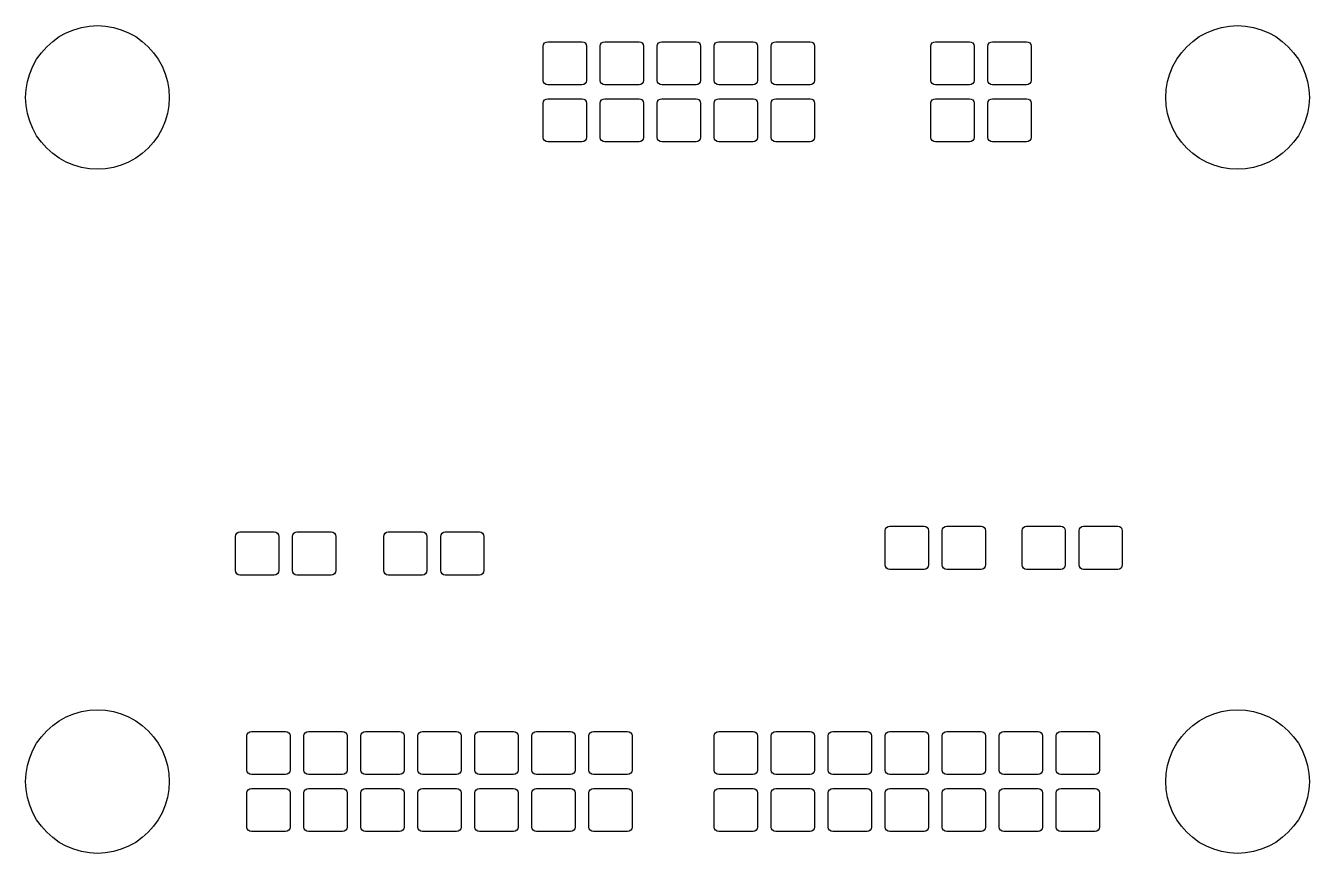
# Model space of a CAD drawing. Extents: x -0.13 to 2.13, y -0.13 to 1.33.
import ezdxf

# ---------------------------------------------------------------- set-up
doc = ezdxf.new("R2010")
doc.units = 0
doc.header["$MEASUREMENT"] = 0
doc.layers.add('BLACK', color=7, linetype='CONTINUOUS')

msp = doc.modelspace()

# ---------------------------------------------------------------- linework, layer by layer
at = {"layer": 'BLACK', "linetype": 'CONTINUOUS'}
for p, q in [((-0.0785, 1.2985), (-0.067, 1.3067)), ((-0.067, 1.3067), (-0.0547, 1.3135)), ((-0.0547, 1.3135), (-0.0416, 1.3189)), ((-0.0416, 1.3189), (-0.028, 1.3228)), ((-0.028, 1.3228), (-0.0141, 1.3252)), ((-0.0141, 1.3252), (0, 1.326)), ((0, 1.326), (0.0141, 1.3252)), ((0.0141, 1.3252), (0.028, 1.3228)), ((0.028, 1.3228), (0.0416, 1.3189)), ((0.0416, 1.3189), (0.0547, 1.3135)), ((0.0547, 1.3135), (0.067, 1.3067)), ((0.067, 1.3067), (0.0785, 1.2985)), ((1.9215, 1.2985), (1.933, 1.3067)), ((1.933, 1.3067), (1.9453, 1.3135)), ((1.9453, 1.3135), (1.9584, 1.3189)), ((1.9584, 1.3189), (1.972, 1.3228)), ((1.972, 1.3228), (1.9859, 1.3252)), ((1.9859, 1.3252), (2, 1.326)), ((2, 1.326), (2.0141, 1.3252)), ((2.0141, 1.3252), (2.028, 1.3228)), ((2.028, 1.3228), (2.0416, 1.3189)), ((2.0416, 1.3189), (2.0547, 1.3135)), ((2.0547, 1.3135), (2.067, 1.3067)), ((2.067, 1.3067), (2.0785, 1.2985)), ((-0.0985, 1.2786), (-0.0891, 1.2891)), ((-0.0891, 1.2891), (-0.0785, 1.2985)), ((0.0785, 1.2985), (0.0891, 1.2891)), ((0.0891, 1.2891), (0.0985, 1.2786)), ((0.7821, 1.29), (0.7827, 1.293)), ((0.7821, 1.23), (0.7821, 1.29)), ((0.7827, 1.293), (0.7844, 1.2956)), ((0.7844, 1.2956), (0.787, 1.2973)), ((0.787, 1.2973), (0.79, 1.2979)), ((0.79, 1.2979), (0.85, 1.2979)), ((0.85, 1.2979), (0.853, 1.2973)), ((0.853, 1.2973), (0.8556, 1.2956)), ((0.8556, 1.2956), (0.8573, 1.293)), ((0.8573, 1.293), (0.8579, 1.29)), ((0.8579, 1.29), (0.8579, 1.23)), ((0.8821, 1.29), (0.8827, 1.293)), ((0.8821, 1.23), (0.8821, 1.29)), ((0.8827, 1.293), (0.8844, 1.2956)), ((0.8844, 1.2956), (0.887, 1.2973)), ((0.887, 1.2973), (0.89, 1.2979)), ((0.89, 1.2979), (0.95, 1.2979)), ((0.95, 1.2979), (0.953, 1.2973)), ((0.953, 1.2973), (0.9556, 1.2956)), ((0.9556, 1.2956), (0.9573, 1.293)), ((0.9573, 1.293), (0.9579, 1.29)), ((0.9579, 1.29), (0.9579, 1.23)), ((0.9821, 1.29), (0.9827, 1.293)), ((0.9821, 1.23), (0.9821, 1.29)), ((0.9827, 1.293), (0.9844, 1.2956)), ((0.9844, 1.2956), (0.987, 1.2973)), ((0.987, 1.2973), (0.99, 1.2979)), ((0.99, 1.2979), (1.05, 1.2979)), ((1.05, 1.2979), (1.053, 1.2973)), ((1.053, 1.2973), (1.0556, 1.2956)), ((1.0556, 1.2956), (1.0573, 1.293)), ((1.0573, 1.293), (1.0579, 1.29)), ((1.0579, 1.29), (1.0579, 1.23)), ((1.0821, 1.29), (1.0827, 1.293)), ((1.0821, 1.23), (1.0821, 1.29)), ((1.0827, 1.293), (1.0844, 1.2956)), ((1.0844, 1.2956), (1.087, 1.2973)), ((1.087, 1.2973), (1.09, 1.2979)), ((1.09, 1.2979), (1.15, 1.2979)), ((1.15, 1.2979), (1.153, 1.2973)), ((1.153, 1.2973), (1.1556, 1.2956)), ((1.1556, 1.2956), (1.1573, 1.293)), ((1.1573, 1.293), (1.1579, 1.29)), ((1.1579, 1.29), (1.1579, 1.23)), ((1.1821, 1.29), (1.1827, 1.293)), ((1.1821, 1.23), (1.1821, 1.29)), ((1.1827, 1.293), (1.1844, 1.2956)), ((1.1844, 1.2956), (1.187, 1.2973)), ((1.187, 1.2973), (1.19, 1.2979)), ((1.19, 1.2979), (1.25, 1.2979)), ((1.25, 1.2979), (1.253, 1.2973)), ((1.253, 1.2973), (1.2556, 1.2956)), ((1.2556, 1.2956), (1.2573, 1.293)), ((1.2573, 1.293), (1.2579, 1.29)), ((1.2579, 1.29), (1.2579, 1.23)), ((1.4621, 1.29), (1.4627, 1.293)), ((1.4621, 1.23), (1.4621, 1.29)), ((1.4627, 1.293), (1.4644, 1.2956)), ((1.4644, 1.2956), (1.467, 1.2973)), ((1.467, 1.2973), (1.47, 1.2979)), ((1.47, 1.2979), (1.53, 1.2979)), ((1.53, 1.2979), (1.533, 1.2973)), ((1.533, 1.2973), (1.5356, 1.2956)), ((1.5356, 1.2956), (1.5373, 1.293)), ((1.5373, 1.293), (1.5379, 1.29)), ((1.5379, 1.29), (1.5379, 1.23)), ((1.5621, 1.29), (1.5627, 1.293)), ((1.5621, 1.23), (1.5621, 1.29)), ((1.5627, 1.293), (1.5644, 1.2956)), ((1.5644, 1.2956), (1.567, 1.2973)), ((1.567, 1.2973), (1.57, 1.2979)), ((1.57, 1.2979), (1.63, 1.2979)), ((1.63, 1.2979), (1.633, 1.2973)), ((1.633, 1.2973), (1.6356, 1.2956)), ((1.6356, 1.2956), (1.6373, 1.293)), ((1.6373, 1.293), (1.6379, 1.29)), ((1.6379, 1.29), (1.6379, 1.23)), ((1.9015, 1.2786), (1.9109, 1.2891)), ((1.9109, 1.2891), (1.9215, 1.2985)), ((2.0785, 1.2985), (2.0891, 1.2891)), ((2.0891, 1.2891), (2.0985, 1.2786)), ((-0.1135, 1.2547), (-0.1067, 1.267)), ((-0.1067, 1.267), (-0.0985, 1.2786)), ((0.0985, 1.2786), (0.1067, 1.267)), ((0.1067, 1.267), (0.1135, 1.2547)), ((1.8865, 1.2547), (1.8933, 1.267)), ((1.8933, 1.267), (1.9015, 1.2786)), ((2.0985, 1.2786), (2.1067, 1.267)), ((2.1067, 1.267), (2.1135, 1.2547)), ((-0.1228, 1.228), (-0.1189, 1.2416)), ((-0.1189, 1.2416), (-0.1135, 1.2547)), ((0.1135, 1.2547), (0.1189, 1.2416)), ((0.1189, 1.2416), (0.1228, 1.228)), ((1.8772, 1.228), (1.8811, 1.2416)), ((1.8811, 1.2416), (1.8865, 1.2547)), ((2.1135, 1.2547), (2.1189, 1.2416)), ((2.1189, 1.2416), (2.1228, 1.228)), ((-0.1252, 1.2141), (-0.1228, 1.228)), ((0.1228, 1.228), (0.1252, 1.2141)), ((0.7827, 1.227), (0.7821, 1.23)), ((0.7844, 1.2244), (0.7827, 1.227)), ((0.787, 1.2227), (0.7844, 1.2244)), ((0.79, 1.2221), (0.787, 1.2227)), ((0.85, 1.2221), (0.79, 1.2221)), ((0.853, 1.2227), (0.85, 1.2221)), ((0.8556, 1.2244), (0.853, 1.2227)), ((0.8573, 1.227), (0.8556, 1.2244)), ((0.8579, 1.23), (0.8573, 1.227)), ((0.8827, 1.227), (0.8821, 1.23)), ((0.8844, 1.2244), (0.8827, 1.227)), ((0.887, 1.2227), (0.8844, 1.2244)), ((0.89, 1.2221), (0.887, 1.2227)), ((0.95, 1.2221), (0.89, 1.2221)), ((0.953, 1.2227), (0.95, 1.2221)), ((0.9556, 1.2244), (0.953, 1.2227)), ((0.9573, 1.227), (0.9556, 1.2244)), ((0.9579, 1.23), (0.9573, 1.227)), ((0.9827, 1.227), (0.9821, 1.23)), ((0.9844, 1.2244), (0.9827, 1.227)), ((0.987, 1.2227), (0.9844, 1.2244)), ((0.99, 1.2221), (0.987, 1.2227)), ((1.05, 1.2221), (0.99, 1.2221)), ((1.053, 1.2227), (1.05, 1.2221)), ((1.0556, 1.2244), (1.053, 1.2227)), ((1.0573, 1.227), (1.0556, 1.2244)), ((1.0579, 1.23), (1.0573, 1.227)), ((1.0827, 1.227), (1.0821, 1.23)), ((1.0844, 1.2244), (1.0827, 1.227)), ((1.087, 1.2227), (1.0844, 1.2244)), ((1.09, 1.2221), (1.087, 1.2227)), ((1.15, 1.2221), (1.09, 1.2221)), ((1.153, 1.2227), (1.15, 1.2221)), ((1.1556, 1.2244), (1.153, 1.2227)), ((1.1573, 1.227), (1.1556, 1.2244)), ((1.1579, 1.23), (1.1573, 1.227)), ((1.1827, 1.227), (1.1821, 1.23)), ((1.1844, 1.2244), (1.1827, 1.227)), ((1.187, 1.2227), (1.1844, 1.2244)), ((1.19, 1.2221), (1.187, 1.2227)), ((1.25, 1.2221), (1.19, 1.2221)), ((1.253, 1.2227), (1.25, 1.2221)), ((1.2556, 1.2244), (1.253, 1.2227)), ((1.2573, 1.227), (1.2556, 1.2244)), ((1.2579, 1.23), (1.2573, 1.227)), ((1.4627, 1.227), (1.4621, 1.23)), ((1.4644, 1.2244), (1.4627, 1.227)), ((1.467, 1.2227), (1.4644, 1.2244)), ((1.47, 1.2221), (1.467, 1.2227)), ((1.53, 1.2221), (1.47, 1.2221)), ((1.533, 1.2227), (1.53, 1.2221)), ((1.5356, 1.2244), (1.533, 1.2227)), ((1.5373, 1.227), (1.5356, 1.2244)), ((1.5379, 1.23), (1.5373, 1.227)), ((1.5627, 1.227), (1.5621, 1.23)), ((1.5644, 1.2244), (1.5627, 1.227)), ((1.567, 1.2227), (1.5644, 1.2244)), ((1.57, 1.2221), (1.567, 1.2227)), ((1.63, 1.2221), (1.57, 1.2221)), ((1.633, 1.2227), (1.63, 1.2221)), ((1.6356, 1.2244), (1.633, 1.2227)), ((1.6373, 1.227), (1.6356, 1.2244)), ((1.6379, 1.23), (1.6373, 1.227)), ((1.8748, 1.2141), (1.8772, 1.228)), ((2.1228, 1.228), (2.1252, 1.2141)), ((-0.126, 1.2), (-0.1252, 1.2141)), ((-0.1252, 1.1859), (-0.126, 1.2)), ((0.1252, 1.2141), (0.126, 1.2)), ((0.126, 1.2), (0.1252, 1.1859)), ((0.7827, 1.193), (0.7844, 1.1956)), ((0.7844, 1.1956), (0.787, 1.1973)), ((0.787, 1.1973), (0.79, 1.1979)), ((0.79, 1.1979), (0.85, 1.1979)), ((0.85, 1.1979), (0.853, 1.1973)), ((0.853, 1.1973), (0.8556, 1.1956)), ((0.8556, 1.1956), (0.8573, 1.193)), ((0.8827, 1.193), (0.8844, 1.1956)), ((0.8844, 1.1956), (0.887, 1.1973)), ((0.887, 1.1973), (0.89, 1.1979)), ((0.89, 1.1979), (0.95, 1.1979)), ((0.95, 1.1979), (0.953, 1.1973)), ((0.953, 1.1973), (0.9556, 1.1956)), ((0.9556, 1.1956), (0.9573, 1.193)), ((0.9827, 1.193), (0.9844, 1.1956)), ((0.9844, 1.1956), (0.987, 1.1973)), ((0.987, 1.1973), (0.99, 1.1979)), ((0.99, 1.1979), (1.05, 1.1979)), ((1.05, 1.1979), (1.053, 1.1973)), ((1.053, 1.1973), (1.0556, 1.1956)), ((1.0556, 1.1956), (1.0573, 1.193)), ((1.0827, 1.193), (1.0844, 1.1956)), ((1.0844, 1.1956), (1.087, 1.1973)), ((1.087, 1.1973), (1.09, 1.1979)), ((1.09, 1.1979), (1.15, 1.1979)), ((1.15, 1.1979), (1.153, 1.1973)), ((1.153, 1.1973), (1.1556, 1.1956)), ((1.1556, 1.1956), (1.1573, 1.193)), ((1.1827, 1.193), (1.1844, 1.1956)), ((1.1844, 1.1956), (1.187, 1.1973)), ((1.187, 1.1973), (1.19, 1.1979)), ((1.19, 1.1979), (1.25, 1.1979)), ((1.25, 1.1979), (1.253, 1.1973)), ((1.253, 1.1973), (1.2556, 1.1956)), ((1.2556, 1.1956), (1.2573, 1.193)), ((1.4627, 1.193), (1.4644, 1.1956)), ((1.4644, 1.1956), (1.467, 1.1973)), ((1.467, 1.1973), (1.47, 1.1979)), ((1.47, 1.1979), (1.53, 1.1979)), ((1.53, 1.1979), (1.533, 1.1973)), ((1.533, 1.1973), (1.5356, 1.1956)), ((1.5356, 1.1956), (1.5373, 1.193)), ((1.5627, 1.193), (1.5644, 1.1956)), ((1.5644, 1.1956), (1.567, 1.1973)), ((1.567, 1.1973), (1.57, 1.1979)), ((1.57, 1.1979), (1.63, 1.1979)), ((1.63, 1.1979), (1.633, 1.1973)), ((1.633, 1.1973), (1.6356, 1.1956)), ((1.6356, 1.1956), (1.6373, 1.193)), ((1.874, 1.2), (1.8748, 1.2141)), ((1.8748, 1.1859), (1.874, 1.2)), ((2.1252, 1.2141), (2.126, 1.2)), ((2.126, 1.2), (2.1252, 1.1859)), ((-0.1228, 1.172), (-0.1252, 1.1859)), ((-0.1189, 1.1584), (-0.1228, 1.172)), ((0.1228, 1.172), (0.1189, 1.1584)), ((0.1252, 1.1859), (0.1228, 1.172)), ((0.7821, 1.19), (0.7827, 1.193)), ((0.7821, 1.13), (0.7821, 1.19)), ((0.8573, 1.193), (0.8579, 1.19)), ((0.8579, 1.19), (0.8579, 1.13)), ((0.8821, 1.19), (0.8827, 1.193)), ((0.8821, 1.13), (0.8821, 1.19)), ((0.9573, 1.193), (0.9579, 1.19)), ((0.9579, 1.19), (0.9579, 1.13)), ((0.9821, 1.19), (0.9827, 1.193)), ((0.9821, 1.13), (0.9821, 1.19)), ((1.0573, 1.193), (1.0579, 1.19)), ((1.0579, 1.19), (1.0579, 1.13)), ((1.0821, 1.19), (1.0827, 1.193)), ((1.0821, 1.13), (1.0821, 1.19)), ((1.1573, 1.193), (1.1579, 1.19)), ((1.1579, 1.19), (1.1579, 1.13)), ((1.1821, 1.19), (1.1827, 1.193)), ((1.1821, 1.13), (1.1821, 1.19)), ((1.2573, 1.193), (1.2579, 1.19)), ((1.2579, 1.19), (1.2579, 1.13)), ((1.4621, 1.19), (1.4627, 1.193)), ((1.4621, 1.13), (1.4621, 1.19)), ((1.5373, 1.193), (1.5379, 1.19)), ((1.5379, 1.19), (1.5379, 1.13)), ((1.5621, 1.19), (1.5627, 1.193)), ((1.5621, 1.13), (1.5621, 1.19)), ((1.6373, 1.193), (1.6379, 1.19)), ((1.6379, 1.19), (1.6379, 1.13)), ((1.8772, 1.172), (1.8748, 1.1859)), ((1.8811, 1.1584), (1.8772, 1.172)), ((2.1228, 1.172), (2.1189, 1.1584)), ((2.1252, 1.1859), (2.1228, 1.172)), ((-0.1135, 1.1453), (-0.1189, 1.1584)), ((0.1189, 1.1584), (0.1135, 1.1453)), ((1.8865, 1.1453), (1.8811, 1.1584)), ((2.1189, 1.1584), (2.1135, 1.1453)), ((-0.1067, 1.133), (-0.1135, 1.1453)), ((-0.0985, 1.1215), (-0.1067, 1.133)), ((0.1067, 1.133), (0.0985, 1.1215)), ((0.1135, 1.1453), (0.1067, 1.133)), ((0.7827, 1.127), (0.7821, 1.13)), ((0.7844, 1.1244), (0.7827, 1.127)), ((0.8573, 1.127), (0.8556, 1.1244)), ((0.8579, 1.13), (0.8573, 1.127)), ((0.8827, 1.127), (0.8821, 1.13)), ((0.8844, 1.1244), (0.8827, 1.127)), ((0.9573, 1.127), (0.9556, 1.1244)), ((0.9579, 1.13), (0.9573, 1.127)), ((0.9827, 1.127), (0.9821, 1.13)), ((0.9844, 1.1244), (0.9827, 1.127)), ((1.0573, 1.127), (1.0556, 1.1244)), ((1.0579, 1.13), (1.0573, 1.127)), ((1.0827, 1.127), (1.0821, 1.13)), ((1.0844, 1.1244), (1.0827, 1.127)), ((1.1573, 1.127), (1.1556, 1.1244)), ((1.1579, 1.13), (1.1573, 1.127)), ((1.1827, 1.127), (1.1821, 1.13)), ((1.1844, 1.1244), (1.1827, 1.127)), ((1.2573, 1.127), (1.2556, 1.1244)), ((1.2579, 1.13), (1.2573, 1.127)), ((1.4627, 1.127), (1.4621, 1.13)), ((1.4644, 1.1244), (1.4627, 1.127)), ((1.5373, 1.127), (1.5356, 1.1244)), ((1.5379, 1.13), (1.5373, 1.127)), ((1.5627, 1.127), (1.5621, 1.13)), ((1.5644, 1.1244), (1.5627, 1.127)), ((1.6373, 1.127), (1.6356, 1.1244)), ((1.6379, 1.13), (1.6373, 1.127)), ((1.8933, 1.133), (1.8865, 1.1453)), ((1.9015, 1.1215), (1.8933, 1.133)), ((2.1067, 1.133), (2.0985, 1.1215)), ((2.1135, 1.1453), (2.1067, 1.133)), ((-0.0891, 1.1109), (-0.0985, 1.1215)), ((-0.0785, 1.1015), (-0.0891, 1.1109)), ((0.0891, 1.1109), (0.0785, 1.1015)), ((0.0985, 1.1215), (0.0891, 1.1109)), ((0.787, 1.1227), (0.7844, 1.1244)), ((0.79, 1.1221), (0.787, 1.1227)), ((0.85, 1.1221), (0.79, 1.1221)), ((0.853, 1.1227), (0.85, 1.1221)), ((0.8556, 1.1244), (0.853, 1.1227)), ((0.887, 1.1227), (0.8844, 1.1244)), ((0.89, 1.1221), (0.887, 1.1227)), ((0.95, 1.1221), (0.89, 1.1221)), ((0.953, 1.1227), (0.95, 1.1221)), ((0.9556, 1.1244), (0.953, 1.1227)), ((0.987, 1.1227), (0.9844, 1.1244)), ((0.99, 1.1221), (0.987, 1.1227)), ((1.05, 1.1221), (0.99, 1.1221)), ((1.053, 1.1227), (1.05, 1.1221)), ((1.0556, 1.1244), (1.053, 1.1227)), ((1.087, 1.1227), (1.0844, 1.1244)), ((1.09, 1.1221), (1.087, 1.1227)), ((1.15, 1.1221), (1.09, 1.1221)), ((1.153, 1.1227), (1.15, 1.1221)), ((1.1556, 1.1244), (1.153, 1.1227)), ((1.187, 1.1227), (1.1844, 1.1244)), ((1.19, 1.1221), (1.187, 1.1227)), ((1.25, 1.1221), (1.19, 1.1221)), ((1.253, 1.1227), (1.25, 1.1221)), ((1.2556, 1.1244), (1.253, 1.1227)), ((1.467, 1.1227), (1.4644, 1.1244)), ((1.47, 1.1221), (1.467, 1.1227)), ((1.53, 1.1221), (1.47, 1.1221)), ((1.533, 1.1227), (1.53, 1.1221)), ((1.5356, 1.1244), (1.533, 1.1227)), ((1.567, 1.1227), (1.5644, 1.1244)), ((1.57, 1.1221), (1.567, 1.1227)), ((1.63, 1.1221), (1.57, 1.1221)), ((1.633, 1.1227), (1.63, 1.1221)), ((1.6356, 1.1244), (1.633, 1.1227)), ((1.9109, 1.1109), (1.9015, 1.1215)), ((1.9215, 1.1015), (1.9109, 1.1109)), ((2.0891, 1.1109), (2.0785, 1.1015)), ((2.0985, 1.1215), (2.0891, 1.1109)), ((-0.067, 1.0933), (-0.0785, 1.1015)), ((-0.0547, 1.0865), (-0.067, 1.0933)), ((-0.0416, 1.0811), (-0.0547, 1.0865)), ((-0.028, 1.0772), (-0.0416, 1.0811)), ((0.0416, 1.0811), (0.028, 1.0772)), ((0.0547, 1.0865), (0.0416, 1.0811)), ((0.067, 1.0933), (0.0547, 1.0865)), ((0.0785, 1.1015), (0.067, 1.0933)), ((1.933, 1.0933), (1.9215, 1.1015)), ((1.9453, 1.0865), (1.933, 1.0933)), ((1.9584, 1.0811), (1.9453, 1.0865)), ((1.972, 1.0772), (1.9584, 1.0811)), ((2.0416, 1.0811), (2.028, 1.0772)), ((2.0547, 1.0865), (2.0416, 1.0811)), ((2.067, 1.0933), (2.0547, 1.0865)), ((2.0785, 1.1015), (2.067, 1.0933)), ((-0.0141, 1.0748), (-0.028, 1.0772)), ((0, 1.074), (-0.0141, 1.0748)), ((0.0141, 1.0748), (0, 1.074)), ((0.028, 1.0772), (0.0141, 1.0748)), ((1.9859, 1.0748), (1.972, 1.0772)), ((2, 1.074), (1.9859, 1.0748)), ((2.0141, 1.0748), (2, 1.074)), ((2.028, 1.0772), (2.0141, 1.0748)), ((0.2421, 0.43), (0.2427, 0.433)), ((0.2421, 0.37), (0.2421, 0.43)), ((0.2427, 0.433), (0.2444, 0.4356)), ((0.2444, 0.4356), (0.247, 0.4373)), ((0.247, 0.4373), (0.25, 0.4379)), ((0.25, 0.4379), (0.31, 0.4379)), ((0.31, 0.4379), (0.313, 0.4373)), ((0.313, 0.4373), (0.3156, 0.4356)), ((0.3156, 0.4356), (0.3173, 0.433)), ((0.3173, 0.433), (0.3179, 0.43)), ((0.3179, 0.43), (0.3179, 0.37)), ((0.3421, 0.43), (0.3427, 0.433)), ((0.3421, 0.37), (0.3421, 0.43)), ((0.3427, 0.433), (0.3444, 0.4356)), ((0.3444, 0.4356), (0.347, 0.4373)), ((0.347, 0.4373), (0.35, 0.4379)), ((0.35, 0.4379), (0.41, 0.4379)), ((0.41, 0.4379), (0.413, 0.4373)), ((0.413, 0.4373), (0.4156, 0.4356)), ((0.4156, 0.4356), (0.4173, 0.433)), ((0.4173, 0.433), (0.4179, 0.43)), ((0.4179, 0.43), (0.4179, 0.37)), ((0.5021, 0.43), (0.5027, 0.433)), ((0.5021, 0.37), (0.5021, 0.43)), ((0.5027, 0.433), (0.5044, 0.4356)), ((0.5044, 0.4356), (0.507, 0.4373)), ((0.507, 0.4373), (0.51, 0.4379)), ((0.51, 0.4379), (0.57, 0.4379)), ((0.57, 0.4379), (0.573, 0.4373)), ((0.573, 0.4373), (0.5756, 0.4356)), ((0.5756, 0.4356), (0.5773, 0.433)), ((0.5773, 0.433), (0.5779, 0.43)), ((0.5779, 0.43), (0.5779, 0.37)), ((0.6021, 0.43), (0.6027, 0.433)), ((0.6021, 0.37), (0.6021, 0.43)), ((0.6027, 0.433), (0.6044, 0.4356)), ((0.6044, 0.4356), (0.607, 0.4373)), ((0.607, 0.4373), (0.61, 0.4379)), ((0.61, 0.4379), (0.67, 0.4379)), ((0.67, 0.4379), (0.673, 0.4373)), ((0.673, 0.4373), (0.6756, 0.4356)), ((0.6756, 0.4356), (0.6773, 0.433)), ((0.6773, 0.433), (0.6779, 0.43)), ((0.6779, 0.43), (0.6779, 0.37)), ((1.3821, 0.44), (1.3827, 0.443)), ((1.3821, 0.38), (1.3821, 0.44)), ((1.3827, 0.443), (1.3844, 0.4456)), ((1.3844, 0.4456), (1.387, 0.4473)), ((1.387, 0.4473), (1.39, 0.4479)), ((1.39, 0.4479), (1.45, 0.4479)), ((1.45, 0.4479), (1.453, 0.4473)), ((1.453, 0.4473), (1.4556, 0.4456)), ((1.4556, 0.4456), (1.4573, 0.443)), ((1.4573, 0.443), (1.4579, 0.44)), ((1.4579, 0.44), (1.4579, 0.38)), ((1.4821, 0.44), (1.4827, 0.443)), ((1.4821, 0.38), (1.4821, 0.44)), ((1.4827, 0.443), (1.4844, 0.4456)), ((1.4844, 0.4456), (1.487, 0.4473)), ((1.487, 0.4473), (1.49, 0.4479)), ((1.49, 0.4479), (1.55, 0.4479)), ((1.55, 0.4479), (1.553, 0.4473)), ((1.553, 0.4473), (1.5556, 0.4456)), ((1.5556, 0.4456), (1.5573, 0.443)), ((1.5573, 0.443), (1.5579, 0.44)), ((1.5579, 0.44), (1.5579, 0.38)), ((1.6221, 0.44), (1.6227, 0.443)), ((1.6221, 0.38), (1.6221, 0.44)), ((1.6227, 0.443), (1.6244, 0.4456)), ((1.6244, 0.4456), (1.627, 0.4473)), ((1.627, 0.4473), (1.63, 0.4479)), ((1.63, 0.4479), (1.69, 0.4479)), ((1.69, 0.4479), (1.693, 0.4473)), ((1.693, 0.4473), (1.6956, 0.4456)), ((1.6956, 0.4456), (1.6973, 0.443)), ((1.6973, 0.443), (1.6979, 0.44)), ((1.6979, 0.44), (1.6979, 0.38)), ((1.7221, 0.44), (1.7227, 0.443)), ((1.7221, 0.38), (1.7221, 0.44)), ((1.7227, 0.443), (1.7244, 0.4456)), ((1.7244, 0.4456), (1.727, 0.4473)), ((1.727, 0.4473), (1.73, 0.4479)), ((1.73, 0.4479), (1.79, 0.4479)), ((1.79, 0.4479), (1.793, 0.4473)), ((1.793, 0.4473), (1.7956, 0.4456)), ((1.7956, 0.4456), (1.7973, 0.443)), ((1.7973, 0.443), (1.7979, 0.44)), ((1.7979, 0.44), (1.7979, 0.38)), ((0.2427, 0.367), (0.2421, 0.37)), ((0.2444, 0.3644), (0.2427, 0.367)), ((0.247, 0.3627), (0.2444, 0.3644)), ((0.25, 0.3621), (0.247, 0.3627)), ((0.31, 0.3621), (0.25, 0.3621)), ((0.313, 0.3627), (0.31, 0.3621)), ((0.3156, 0.3644), (0.313, 0.3627)), ((0.3173, 0.367), (0.3156, 0.3644)), ((0.3179, 0.37), (0.3173, 0.367)), ((0.3427, 0.367), (0.3421, 0.37)), ((0.3444, 0.3644), (0.3427, 0.367)), ((0.347, 0.3627), (0.3444, 0.3644)), ((0.35, 0.3621), (0.347, 0.3627)), ((0.41, 0.3621), (0.35, 0.3621)), ((0.413, 0.3627), (0.41, 0.3621)), ((0.4156, 0.3644), (0.413, 0.3627)), ((0.4173, 0.367), (0.4156, 0.3644)), ((0.4179, 0.37), (0.4173, 0.367)), ((0.5027, 0.367), (0.5021, 0.37)), ((0.5044, 0.3644), (0.5027, 0.367)), ((0.507, 0.3627), (0.5044, 0.3644)), ((0.51, 0.3621), (0.507, 0.3627)), ((0.57, 0.3621), (0.51, 0.3621)), ((0.573, 0.3627), (0.57, 0.3621)), ((0.5756, 0.3644), (0.573, 0.3627)), ((0.5773, 0.367), (0.5756, 0.3644)), ((0.5779, 0.37), (0.5773, 0.367)), ((0.6027, 0.367), (0.6021, 0.37)), ((0.6044, 0.3644), (0.6027, 0.367)), ((0.607, 0.3627), (0.6044, 0.3644)), ((0.61, 0.3621), (0.607, 0.3627)), ((0.67, 0.3621), (0.61, 0.3621)), ((0.673, 0.3627), (0.67, 0.3621)), ((0.6756, 0.3644), (0.673, 0.3627)), ((0.6773, 0.367), (0.6756, 0.3644)), ((0.6779, 0.37), (0.6773, 0.367)), ((1.3827, 0.377), (1.3821, 0.38)), ((1.3844, 0.3744), (1.3827, 0.377)), ((1.387, 0.3727), (1.3844, 0.3744)), ((1.39, 0.3721), (1.387, 0.3727)), ((1.45, 0.3721), (1.39, 0.3721)), ((1.453, 0.3727), (1.45, 0.3721)), ((1.4556, 0.3744), (1.453, 0.3727)), ((1.4573, 0.377), (1.4556, 0.3744)), ((1.4579, 0.38), (1.4573, 0.377)), ((1.4827, 0.377), (1.4821, 0.38)), ((1.4844, 0.3744), (1.4827, 0.377)), ((1.487, 0.3727), (1.4844, 0.3744)), ((1.49, 0.3721), (1.487, 0.3727)), ((1.55, 0.3721), (1.49, 0.3721)), ((1.553, 0.3727), (1.55, 0.3721)), ((1.5556, 0.3744), (1.553, 0.3727)), ((1.5573, 0.377), (1.5556, 0.3744)), ((1.5579, 0.38), (1.5573, 0.377)), ((1.6227, 0.377), (1.6221, 0.38)), ((1.6244, 0.3744), (1.6227, 0.377)), ((1.627, 0.3727), (1.6244, 0.3744)), ((1.63, 0.3721), (1.627, 0.3727)), ((1.69, 0.3721), (1.63, 0.3721)), ((1.693, 0.3727), (1.69, 0.3721)), ((1.6956, 0.3744), (1.693, 0.3727)), ((1.6973, 0.377), (1.6956, 0.3744)), ((1.6979, 0.38), (1.6973, 0.377)), ((1.7227, 0.377), (1.7221, 0.38)), ((1.7244, 0.3744), (1.7227, 0.377)), ((1.727, 0.3727), (1.7244, 0.3744)), ((1.73, 0.3721), (1.727, 0.3727)), ((1.79, 0.3721), (1.73, 0.3721)), ((1.793, 0.3727), (1.79, 0.3721)), ((1.7956, 0.3744), (1.793, 0.3727)), ((1.7973, 0.377), (1.7956, 0.3744)), ((1.7979, 0.38), (1.7973, 0.377)), ((-0.067, 0.1067), (-0.0547, 0.1135)), ((-0.0547, 0.1135), (-0.0416, 0.1189)), ((-0.0416, 0.1189), (-0.028, 0.1228)), ((-0.028, 0.1228), (-0.0141, 0.1252)), ((-0.0141, 0.1252), (0, 0.126)), ((0, 0.126), (0.0141, 0.1252)), ((0.0141, 0.1252), (0.028, 0.1228)), ((0.028, 0.1228), (0.0416, 0.1189)), ((0.0416, 0.1189), (0.0547, 0.1135)), ((0.0547, 0.1135), (0.067, 0.1067)), ((1.933, 0.1067), (1.9453, 0.1135)), ((1.9453, 0.1135), (1.9584, 0.1189)), ((1.9584, 0.1189), (1.972, 0.1228)), ((1.972, 0.1228), (1.9859, 0.1252)), ((1.9859, 0.1252), (2, 0.126)), ((2, 0.126), (2.0141, 0.1252)), ((2.0141, 0.1252), (2.028, 0.1228)), ((2.028, 0.1228), (2.0416, 0.1189)), ((2.0416, 0.1189), (2.0547, 0.1135)), ((2.0547, 0.1135), (2.067, 0.1067)), ((-0.0891, 0.0891), (-0.0785, 0.0985)), ((-0.0785, 0.0985), (-0.067, 0.1067)), ((0.067, 0.1067), (0.0785, 0.0985)), ((0.0785, 0.0985), (0.0891, 0.0891)), ((1.9109, 0.0891), (1.9215, 0.0985)), ((1.9215, 0.0985), (1.933, 0.1067)), ((2.067, 0.1067), (2.0785, 0.0985)), ((2.0785, 0.0985), (2.0891, 0.0891)), ((-0.1067, 0.067), (-0.0985, 0.0785)), ((-0.0985, 0.0785), (-0.0891, 0.0891)), ((0.0891, 0.0891), (0.0985, 0.0785)), ((0.0985, 0.0785), (0.1067, 0.067)), ((0.2621, 0.08), (0.2627, 0.083)), ((0.2621, 0.02), (0.2621, 0.08)), ((0.2627, 0.083), (0.2644, 0.0856)), ((0.2644, 0.0856), (0.267, 0.0873)), ((0.267, 0.0873), (0.27, 0.0879)), ((0.27, 0.0879), (0.33, 0.0879)), ((0.33, 0.0879), (0.333, 0.0873)), ((0.333, 0.0873), (0.3356, 0.0856)), ((0.3356, 0.0856), (0.3373, 0.083)), ((0.3373, 0.083), (0.3379, 0.08)), ((0.3379, 0.08), (0.3379, 0.02)), ((0.3621, 0.08), (0.3627, 0.083)), ((0.3621, 0.02), (0.3621, 0.08)), ((0.3627, 0.083), (0.3644, 0.0856)), ((0.3644, 0.0856), (0.367, 0.0873)), ((0.367, 0.0873), (0.37, 0.0879)), ((0.37, 0.0879), (0.43, 0.0879)), ((0.43, 0.0879), (0.433, 0.0873)), ((0.433, 0.0873), (0.4356, 0.0856)), ((0.4356, 0.0856), (0.4373, 0.083)), ((0.4373, 0.083), (0.4379, 0.08)), ((0.4379, 0.08), (0.4379, 0.02)), ((0.4621, 0.08), (0.4627, 0.083)), ((0.4621, 0.02), (0.4621, 0.08)), ((0.4627, 0.083), (0.4644, 0.0856)), ((0.4644, 0.0856), (0.467, 0.0873)), ((0.467, 0.0873), (0.47, 0.0879)), ((0.47, 0.0879), (0.53, 0.0879)), ((0.53, 0.0879), (0.533, 0.0873)), ((0.533, 0.0873), (0.5356, 0.0856)), ((0.5356, 0.0856), (0.5373, 0.083)), ((0.5373, 0.083), (0.5379, 0.08)), ((0.5379, 0.08), (0.5379, 0.02)), ((0.5621, 0.08), (0.5627, 0.083)), ((0.5621, 0.02), (0.5621, 0.08)), ((0.5627, 0.083), (0.5644, 0.0856)), ((0.5644, 0.0856), (0.567, 0.0873)), ((0.567, 0.0873), (0.57, 0.0879)), ((0.57, 0.0879), (0.63, 0.0879)), ((0.63, 0.0879), (0.633, 0.0873)), ((0.633, 0.0873), (0.6356, 0.0856)), ((0.6356, 0.0856), (0.6373, 0.083)), ((0.6373, 0.083), (0.6379, 0.08)), ((0.6379, 0.08), (0.6379, 0.02)), ((0.6621, 0.08), (0.6627, 0.083)), ((0.6621, 0.02), (0.6621, 0.08)), ((0.6627, 0.083), (0.6644, 0.0856)), ((0.6644, 0.0856), (0.667, 0.0873)), ((0.667, 0.0873), (0.67, 0.0879)), ((0.67, 0.0879), (0.73, 0.0879)), ((0.73, 0.0879), (0.733, 0.0873)), ((0.733, 0.0873), (0.7356, 0.0856)), ((0.7356, 0.0856), (0.7373, 0.083)), ((0.7373, 0.083), (0.7379, 0.08)), ((0.7379, 0.08), (0.7379, 0.02)), ((0.7621, 0.08), (0.7627, 0.083)), ((0.7621, 0.02), (0.7621, 0.08)), ((0.7627, 0.083), (0.7644, 0.0856)), ((0.7644, 0.0856), (0.767, 0.0873)), ((0.767, 0.0873), (0.77, 0.0879)), ((0.77, 0.0879), (0.83, 0.0879)), ((0.83, 0.0879), (0.833, 0.0873)), ((0.833, 0.0873), (0.8356, 0.0856)), ((0.8356, 0.0856), (0.8373, 0.083)), ((0.8373, 0.083), (0.8379, 0.08)), ((0.8379, 0.08), (0.8379, 0.02)), ((0.8621, 0.08), (0.8627, 0.083)), ((0.8621, 0.02), (0.8621, 0.08)), ((0.8627, 0.083), (0.8644, 0.0856)), ((0.8644, 0.0856), (0.867, 0.0873)), ((0.867, 0.0873), (0.87, 0.0879)), ((0.87, 0.0879), (0.93, 0.0879)), ((0.93, 0.0879), (0.933, 0.0873)), ((0.933, 0.0873), (0.9356, 0.0856)), ((0.9356, 0.0856), (0.9373, 0.083)), ((0.9373, 0.083), (0.9379, 0.08)), ((0.9379, 0.08), (0.9379, 0.02)), ((1.0821, 0.08), (1.0827, 0.083)), ((1.0821, 0.02), (1.0821, 0.08)), ((1.0827, 0.083), (1.0844, 0.0856)), ((1.0844, 0.0856), (1.087, 0.0873)), ((1.087, 0.0873), (1.09, 0.0879)), ((1.09, 0.0879), (1.15, 0.0879)), ((1.15, 0.0879), (1.153, 0.0873)), ((1.153, 0.0873), (1.1556, 0.0856)), ((1.1556, 0.0856), (1.1573, 0.083)), ((1.1573, 0.083), (1.1579, 0.08)), ((1.1579, 0.08), (1.1579, 0.02)), ((1.1821, 0.08), (1.1827, 0.083)), ((1.1821, 0.02), (1.1821, 0.08)), ((1.1827, 0.083), (1.1844, 0.0856)), ((1.1844, 0.0856), (1.187, 0.0873)), ((1.187, 0.0873), (1.19, 0.0879)), ((1.19, 0.0879), (1.25, 0.0879)), ((1.25, 0.0879), (1.253, 0.0873)), ((1.253, 0.0873), (1.2556, 0.0856)), ((1.2556, 0.0856), (1.2573, 0.083)), ((1.2573, 0.083), (1.2579, 0.08)), ((1.2579, 0.08), (1.2579, 0.02)), ((1.2821, 0.08), (1.2827, 0.083)), ((1.2821, 0.02), (1.2821, 0.08)), ((1.2827, 0.083), (1.2844, 0.0856)), ((1.2844, 0.0856), (1.287, 0.0873)), ((1.287, 0.0873), (1.29, 0.0879)), ((1.29, 0.0879), (1.35, 0.0879)), ((1.35, 0.0879), (1.353, 0.0873)), ((1.353, 0.0873), (1.3556, 0.0856)), ((1.3556, 0.0856), (1.3573, 0.083)), ((1.3573, 0.083), (1.3579, 0.08)), ((1.3579, 0.08), (1.3579, 0.02)), ((1.3821, 0.08), (1.3827, 0.083)), ((1.3821, 0.02), (1.3821, 0.08)), ((1.3827, 0.083), (1.3844, 0.0856)), ((1.3844, 0.0856), (1.387, 0.0873)), ((1.387, 0.0873), (1.39, 0.0879)), ((1.39, 0.0879), (1.45, 0.0879)), ((1.45, 0.0879), (1.453, 0.0873)), ((1.453, 0.0873), (1.4556, 0.0856)), ((1.4556, 0.0856), (1.4573, 0.083)), ((1.4573, 0.083), (1.4579, 0.08)), ((1.4579, 0.08), (1.4579, 0.02)), ((1.4821, 0.08), (1.4827, 0.083)), ((1.4821, 0.02), (1.4821, 0.08)), ((1.4827, 0.083), (1.4844, 0.0856)), ((1.4844, 0.0856), (1.487, 0.0873)), ((1.487, 0.0873), (1.49, 0.0879)), ((1.49, 0.0879), (1.55, 0.0879)), ((1.55, 0.0879), (1.553, 0.0873)), ((1.553, 0.0873), (1.5556, 0.0856)), ((1.5556, 0.0856), (1.5573, 0.083)), ((1.5573, 0.083), (1.5579, 0.08)), ((1.5579, 0.08), (1.5579, 0.02)), ((1.5821, 0.08), (1.5827, 0.083)), ((1.5821, 0.02), (1.5821, 0.08)), ((1.5827, 0.083), (1.5844, 0.0856)), ((1.5844, 0.0856), (1.587, 0.0873)), ((1.587, 0.0873), (1.59, 0.0879)), ((1.59, 0.0879), (1.65, 0.0879)), ((1.65, 0.0879), (1.653, 0.0873)), ((1.653, 0.0873), (1.6556, 0.0856)), ((1.6556, 0.0856), (1.6573, 0.083)), ((1.6573, 0.083), (1.6579, 0.08)), ((1.6579, 0.08), (1.6579, 0.02)), ((1.6821, 0.08), (1.6827, 0.083)), ((1.6821, 0.02), (1.6821, 0.08)), ((1.6827, 0.083), (1.6844, 0.0856)), ((1.6844, 0.0856), (1.687, 0.0873)), ((1.687, 0.0873), (1.69, 0.0879)), ((1.69, 0.0879), (1.75, 0.0879)), ((1.75, 0.0879), (1.753, 0.0873)), ((1.753, 0.0873), (1.7556, 0.0856)), ((1.7556, 0.0856), (1.7573, 0.083)), ((1.7573, 0.083), (1.7579, 0.08)), ((1.7579, 0.08), (1.7579, 0.02)), ((1.8933, 0.067), (1.9015, 0.0785)), ((1.9015, 0.0785), (1.9109, 0.0891)), ((2.0891, 0.0891), (2.0985, 0.0785)), ((2.0985, 0.0785), (2.1067, 0.067)), ((-0.1189, 0.0416), (-0.1135, 0.0547)), ((-0.1135, 0.0547), (-0.1067, 0.067)), ((0.1067, 0.067), (0.1135, 0.0547)), ((0.1135, 0.0547), (0.1189, 0.0416)), ((1.8811, 0.0416), (1.8865, 0.0547)), ((1.8865, 0.0547), (1.8933, 0.067)), ((2.1067, 0.067), (2.1135, 0.0547)), ((2.1135, 0.0547), (2.1189, 0.0416)), ((-0.1252, 0.0141), (-0.1228, 0.028)), ((-0.1228, 0.028), (-0.1189, 0.0416)), ((0.1189, 0.0416), (0.1228, 0.028)), ((0.1228, 0.028), (0.1252, 0.0141)), ((1.8748, 0.0141), (1.8772, 0.028)), ((1.8772, 0.028), (1.8811, 0.0416)), ((2.1189, 0.0416), (2.1228, 0.028)), ((2.1228, 0.028), (2.1252, 0.0141)), ((-0.126, 0), (-0.1252, 0.0141)), ((-0.1252, -0.0141), (-0.126, 0)), ((0.1252, 0.0141), (0.126, 0)), ((0.126, 0), (0.1252, -0.0141)), ((0.2627, 0.017), (0.2621, 0.02)), ((0.2644, 0.0144), (0.2627, 0.017)), ((0.267, 0.0127), (0.2644, 0.0144)), ((0.27, 0.0121), (0.267, 0.0127)), ((0.33, 0.0121), (0.27, 0.0121)), ((0.333, 0.0127), (0.33, 0.0121)), ((0.3356, 0.0144), (0.333, 0.0127)), ((0.3373, 0.017), (0.3356, 0.0144)), ((0.3379, 0.02), (0.3373, 0.017)), ((0.3627, 0.017), (0.3621, 0.02)), ((0.3644, 0.0144), (0.3627, 0.017)), ((0.367, 0.0127), (0.3644, 0.0144)), ((0.37, 0.0121), (0.367, 0.0127)), ((0.43, 0.0121), (0.37, 0.0121)), ((0.433, 0.0127), (0.43, 0.0121)), ((0.4356, 0.0144), (0.433, 0.0127)), ((0.4373, 0.017), (0.4356, 0.0144)), ((0.4379, 0.02), (0.4373, 0.017)), ((0.4627, 0.017), (0.4621, 0.02)), ((0.4644, 0.0144), (0.4627, 0.017)), ((0.467, 0.0127), (0.4644, 0.0144)), ((0.47, 0.0121), (0.467, 0.0127)), ((0.53, 0.0121), (0.47, 0.0121)), ((0.533, 0.0127), (0.53, 0.0121)), ((0.5356, 0.0144), (0.533, 0.0127)), ((0.5373, 0.017), (0.5356, 0.0144)), ((0.5379, 0.02), (0.5373, 0.017)), ((0.5627, 0.017), (0.5621, 0.02)), ((0.5644, 0.0144), (0.5627, 0.017)), ((0.567, 0.0127), (0.5644, 0.0144)), ((0.57, 0.0121), (0.567, 0.0127)), ((0.63, 0.0121), (0.57, 0.0121)), ((0.633, 0.0127), (0.63, 0.0121)), ((0.6356, 0.0144), (0.633, 0.0127)), ((0.6373, 0.017), (0.6356, 0.0144)), ((0.6379, 0.02), (0.6373, 0.017)), ((0.6627, 0.017), (0.6621, 0.02)), ((0.6644, 0.0144), (0.6627, 0.017)), ((0.667, 0.0127), (0.6644, 0.0144)), ((0.67, 0.0121), (0.667, 0.0127)), ((0.73, 0.0121), (0.67, 0.0121)), ((0.733, 0.0127), (0.73, 0.0121)), ((0.7356, 0.0144), (0.733, 0.0127)), ((0.7373, 0.017), (0.7356, 0.0144)), ((0.7379, 0.02), (0.7373, 0.017)), ((0.7627, 0.017), (0.7621, 0.02)), ((0.7644, 0.0144), (0.7627, 0.017)), ((0.767, 0.0127), (0.7644, 0.0144)), ((0.77, 0.0121), (0.767, 0.0127)), ((0.83, 0.0121), (0.77, 0.0121)), ((0.833, 0.0127), (0.83, 0.0121)), ((0.8356, 0.0144), (0.833, 0.0127)), ((0.8373, 0.017), (0.8356, 0.0144)), ((0.8379, 0.02), (0.8373, 0.017)), ((0.8627, 0.017), (0.8621, 0.02)), ((0.8644, 0.0144), (0.8627, 0.017)), ((0.867, 0.0127), (0.8644, 0.0144)), ((0.87, 0.0121), (0.867, 0.0127)), ((0.93, 0.0121), (0.87, 0.0121)), ((0.933, 0.0127), (0.93, 0.0121)), ((0.9356, 0.0144), (0.933, 0.0127)), ((0.9373, 0.017), (0.9356, 0.0144)), ((0.9379, 0.02), (0.9373, 0.017)), ((1.0827, 0.017), (1.0821, 0.02)), ((1.0844, 0.0144), (1.0827, 0.017)), ((1.087, 0.0127), (1.0844, 0.0144)), ((1.09, 0.0121), (1.087, 0.0127)), ((1.15, 0.0121), (1.09, 0.0121)), ((1.153, 0.0127), (1.15, 0.0121)), ((1.1556, 0.0144), (1.153, 0.0127)), ((1.1573, 0.017), (1.1556, 0.0144)), ((1.1579, 0.02), (1.1573, 0.017)), ((1.1827, 0.017), (1.1821, 0.02)), ((1.1844, 0.0144), (1.1827, 0.017)), ((1.187, 0.0127), (1.1844, 0.0144)), ((1.19, 0.0121), (1.187, 0.0127)), ((1.25, 0.0121), (1.19, 0.0121)), ((1.253, 0.0127), (1.25, 0.0121)), ((1.2556, 0.0144), (1.253, 0.0127)), ((1.2573, 0.017), (1.2556, 0.0144)), ((1.2579, 0.02), (1.2573, 0.017)), ((1.2827, 0.017), (1.2821, 0.02)), ((1.2844, 0.0144), (1.2827, 0.017)), ((1.287, 0.0127), (1.2844, 0.0144)), ((1.29, 0.0121), (1.287, 0.0127)), ((1.35, 0.0121), (1.29, 0.0121)), ((1.353, 0.0127), (1.35, 0.0121)), ((1.3556, 0.0144), (1.353, 0.0127)), ((1.3573, 0.017), (1.3556, 0.0144)), ((1.3579, 0.02), (1.3573, 0.017)), ((1.3827, 0.017), (1.3821, 0.02)), ((1.3844, 0.0144), (1.3827, 0.017)), ((1.387, 0.0127), (1.3844, 0.0144)), ((1.39, 0.0121), (1.387, 0.0127)), ((1.45, 0.0121), (1.39, 0.0121)), ((1.453, 0.0127), (1.45, 0.0121)), ((1.4556, 0.0144), (1.453, 0.0127)), ((1.4573, 0.017), (1.4556, 0.0144)), ((1.4579, 0.02), (1.4573, 0.017)), ((1.4827, 0.017), (1.4821, 0.02)), ((1.4844, 0.0144), (1.4827, 0.017)), ((1.487, 0.0127), (1.4844, 0.0144)), ((1.49, 0.0121), (1.487, 0.0127)), ((1.55, 0.0121), (1.49, 0.0121)), ((1.553, 0.0127), (1.55, 0.0121)), ((1.5556, 0.0144), (1.553, 0.0127)), ((1.5573, 0.017), (1.5556, 0.0144)), ((1.5579, 0.02), (1.5573, 0.017)), ((1.5827, 0.017), (1.5821, 0.02)), ((1.5844, 0.0144), (1.5827, 0.017)), ((1.587, 0.0127), (1.5844, 0.0144)), ((1.59, 0.0121), (1.587, 0.0127)), ((1.65, 0.0121), (1.59, 0.0121)), ((1.653, 0.0127), (1.65, 0.0121)), ((1.6556, 0.0144), (1.653, 0.0127)), ((1.6573, 0.017), (1.6556, 0.0144)), ((1.6579, 0.02), (1.6573, 0.017)), ((1.6827, 0.017), (1.6821, 0.02)), ((1.6844, 0.0144), (1.6827, 0.017)), ((1.687, 0.0127), (1.6844, 0.0144)), ((1.69, 0.0121), (1.687, 0.0127)), ((1.75, 0.0121), (1.69, 0.0121)), ((1.753, 0.0127), (1.75, 0.0121)), ((1.7556, 0.0144), (1.753, 0.0127)), ((1.7573, 0.017), (1.7556, 0.0144)), ((1.7579, 0.02), (1.7573, 0.017)), ((1.874, 0), (1.8748, 0.0141)), ((1.8748, -0.0141), (1.874, 0)), ((2.1252, 0.0141), (2.126, 0)), ((2.126, 0), (2.1252, -0.0141)), ((-0.1228, -0.028), (-0.1252, -0.0141)), ((0.1252, -0.0141), (0.1228, -0.028)), ((0.2621, -0.02), (0.2627, -0.017)), ((0.2621, -0.08), (0.2621, -0.02)), ((0.2627, -0.017), (0.2644, -0.0144)), ((0.2644, -0.0144), (0.267, -0.0127)), ((0.267, -0.0127), (0.27, -0.0121)), ((0.27, -0.0121), (0.33, -0.0121)), ((0.33, -0.0121), (0.333, -0.0127)), ((0.333, -0.0127), (0.3356, -0.0144)), ((0.3356, -0.0144), (0.3373, -0.017)), ((0.3373, -0.017), (0.3379, -0.02)), ((0.3379, -0.02), (0.3379, -0.08)), ((0.3621, -0.02), (0.3627, -0.017)), ((0.3621, -0.08), (0.3621, -0.02)), ((0.3627, -0.017), (0.3644, -0.0144)), ((0.3644, -0.0144), (0.367, -0.0127)), ((0.367, -0.0127), (0.37, -0.0121)), ((0.37, -0.0121), (0.43, -0.0121)), ((0.43, -0.0121), (0.433, -0.0127)), ((0.433, -0.0127), (0.4356, -0.0144)), ((0.4356, -0.0144), (0.4373, -0.017)), ((0.4373, -0.017), (0.4379, -0.02)), ((0.4379, -0.02), (0.4379, -0.08)), ((0.4621, -0.02), (0.4627, -0.017)), ((0.4621, -0.08), (0.4621, -0.02)), ((0.4627, -0.017), (0.4644, -0.0144)), ((0.4644, -0.0144), (0.467, -0.0127)), ((0.467, -0.0127), (0.47, -0.0121)), ((0.47, -0.0121), (0.53, -0.0121)), ((0.53, -0.0121), (0.533, -0.0127)), ((0.533, -0.0127), (0.5356, -0.0144)), ((0.5356, -0.0144), (0.5373, -0.017)), ((0.5373, -0.017), (0.5379, -0.02)), ((0.5379, -0.02), (0.5379, -0.08)), ((0.5621, -0.02), (0.5627, -0.017)), ((0.5621, -0.08), (0.5621, -0.02)), ((0.5627, -0.017), (0.5644, -0.0144)), ((0.5644, -0.0144), (0.567, -0.0127)), ((0.567, -0.0127), (0.57, -0.0121)), ((0.57, -0.0121), (0.63, -0.0121)), ((0.63, -0.0121), (0.633, -0.0127)), ((0.633, -0.0127), (0.6356, -0.0144)), ((0.6356, -0.0144), (0.6373, -0.017)), ((0.6373, -0.017), (0.6379, -0.02)), ((0.6379, -0.02), (0.6379, -0.08)), ((0.6621, -0.02), (0.6627, -0.017)), ((0.6621, -0.08), (0.6621, -0.02)), ((0.6627, -0.017), (0.6644, -0.0144)), ((0.6644, -0.0144), (0.667, -0.0127)), ((0.667, -0.0127), (0.67, -0.0121)), ((0.67, -0.0121), (0.73, -0.0121)), ((0.73, -0.0121), (0.733, -0.0127)), ((0.733, -0.0127), (0.7356, -0.0144)), ((0.7356, -0.0144), (0.7373, -0.017)), ((0.7373, -0.017), (0.7379, -0.02)), ((0.7379, -0.02), (0.7379, -0.08)), ((0.7621, -0.02), (0.7627, -0.017)), ((0.7621, -0.08), (0.7621, -0.02)), ((0.7627, -0.017), (0.7644, -0.0144)), ((0.7644, -0.0144), (0.767, -0.0127)), ((0.767, -0.0127), (0.77, -0.0121)), ((0.77, -0.0121), (0.83, -0.0121)), ((0.83, -0.0121), (0.833, -0.0127)), ((0.833, -0.0127), (0.8356, -0.0144)), ((0.8356, -0.0144), (0.8373, -0.017)), ((0.8373, -0.017), (0.8379, -0.02)), ((0.8379, -0.02), (0.8379, -0.08)), ((0.8621, -0.02), (0.8627, -0.017)), ((0.8621, -0.08), (0.8621, -0.02)), ((0.8627, -0.017), (0.8644, -0.0144)), ((0.8644, -0.0144), (0.867, -0.0127)), ((0.867, -0.0127), (0.87, -0.0121)), ((0.87, -0.0121), (0.93, -0.0121)), ((0.93, -0.0121), (0.933, -0.0127)), ((0.933, -0.0127), (0.9356, -0.0144)), ((0.9356, -0.0144), (0.9373, -0.017)), ((0.9373, -0.017), (0.9379, -0.02)), ((0.9379, -0.02), (0.9379, -0.08)), ((1.0821, -0.02), (1.0827, -0.017)), ((1.0821, -0.08), (1.0821, -0.02)), ((1.0827, -0.017), (1.0844, -0.0144)), ((1.0844, -0.0144), (1.087, -0.0127)), ((1.087, -0.0127), (1.09, -0.0121)), ((1.09, -0.0121), (1.15, -0.0121)), ((1.15, -0.0121), (1.153, -0.0127)), ((1.153, -0.0127), (1.1556, -0.0144)), ((1.1556, -0.0144), (1.1573, -0.017)), ((1.1573, -0.017), (1.1579, -0.02)), ((1.1579, -0.02), (1.1579, -0.08)), ((1.1821, -0.02), (1.1827, -0.017)), ((1.1821, -0.08), (1.1821, -0.02)), ((1.1827, -0.017), (1.1844, -0.0144)), ((1.1844, -0.0144), (1.187, -0.0127)), ((1.187, -0.0127), (1.19, -0.0121)), ((1.19, -0.0121), (1.25, -0.0121)), ((1.25, -0.0121), (1.253, -0.0127)), ((1.253, -0.0127), (1.2556, -0.0144)), ((1.2556, -0.0144), (1.2573, -0.017)), ((1.2573, -0.017), (1.2579, -0.02)), ((1.2579, -0.02), (1.2579, -0.08)), ((1.2821, -0.02), (1.2827, -0.017)), ((1.2821, -0.08), (1.2821, -0.02)), ((1.2827, -0.017), (1.2844, -0.0144)), ((1.2844, -0.0144), (1.287, -0.0127)), ((1.287, -0.0127), (1.29, -0.0121)), ((1.29, -0.0121), (1.35, -0.0121)), ((1.35, -0.0121), (1.353, -0.0127)), ((1.353, -0.0127), (1.3556, -0.0144)), ((1.3556, -0.0144), (1.3573, -0.017)), ((1.3573, -0.017), (1.3579, -0.02)), ((1.3579, -0.02), (1.3579, -0.08)), ((1.3821, -0.02), (1.3827, -0.017)), ((1.3821, -0.08), (1.3821, -0.02)), ((1.3827, -0.017), (1.3844, -0.0144)), ((1.3844, -0.0144), (1.387, -0.0127)), ((1.387, -0.0127), (1.39, -0.0121)), ((1.39, -0.0121), (1.45, -0.0121)), ((1.45, -0.0121), (1.453, -0.0127)), ((1.453, -0.0127), (1.4556, -0.0144)), ((1.4556, -0.0144), (1.4573, -0.017)), ((1.4573, -0.017), (1.4579, -0.02)), ((1.4579, -0.02), (1.4579, -0.08)), ((1.4821, -0.02), (1.4827, -0.017)), ((1.4821, -0.08), (1.4821, -0.02)), ((1.4827, -0.017), (1.4844, -0.0144)), ((1.4844, -0.0144), (1.487, -0.0127)), ((1.487, -0.0127), (1.49, -0.0121)), ((1.49, -0.0121), (1.55, -0.0121)), ((1.55, -0.0121), (1.553, -0.0127)), ((1.553, -0.0127), (1.5556, -0.0144)), ((1.5556, -0.0144), (1.5573, -0.017)), ((1.5573, -0.017), (1.5579, -0.02)), ((1.5579, -0.02), (1.5579, -0.08)), ((1.5821, -0.02), (1.5827, -0.017)), ((1.5821, -0.08), (1.5821, -0.02)), ((1.5827, -0.017), (1.5844, -0.0144)), ((1.5844, -0.0144), (1.587, -0.0127)), ((1.587, -0.0127), (1.59, -0.0121)), ((1.59, -0.0121), (1.65, -0.0121)), ((1.65, -0.0121), (1.653, -0.0127)), ((1.653, -0.0127), (1.6556, -0.0144)), ((1.6556, -0.0144), (1.6573, -0.017)), ((1.6573, -0.017), (1.6579, -0.02)), ((1.6579, -0.02), (1.6579, -0.08)), ((1.6821, -0.02), (1.6827, -0.017)), ((1.6821, -0.08), (1.6821, -0.02)), ((1.6827, -0.017), (1.6844, -0.0144)), ((1.6844, -0.0144), (1.687, -0.0127)), ((1.687, -0.0127), (1.69, -0.0121)), ((1.69, -0.0121), (1.75, -0.0121)), ((1.75, -0.0121), (1.753, -0.0127)), ((1.753, -0.0127), (1.7556, -0.0144)), ((1.7556, -0.0144), (1.7573, -0.017)), ((1.7573, -0.017), (1.7579, -0.02)), ((1.7579, -0.02), (1.7579, -0.08)), ((1.8772, -0.028), (1.8748, -0.0141)), ((2.1252, -0.0141), (2.1228, -0.028)), ((-0.1189, -0.0416), (-0.1228, -0.028)), ((-0.1135, -0.0547), (-0.1189, -0.0416)), ((0.1189, -0.0416), (0.1135, -0.0547)), ((0.1228, -0.028), (0.1189, -0.0416)), ((1.8811, -0.0416), (1.8772, -0.028)), ((1.8865, -0.0547), (1.8811, -0.0416)), ((2.1189, -0.0416), (2.1135, -0.0547)), ((2.1228, -0.028), (2.1189, -0.0416)), ((-0.1067, -0.067), (-0.1135, -0.0547)), ((-0.0985, -0.0785), (-0.1067, -0.067)), ((0.1067, -0.067), (0.0985, -0.0785)), ((0.1135, -0.0547), (0.1067, -0.067)), ((1.8933, -0.067), (1.8865, -0.0547)), ((1.9015, -0.0785), (1.8933, -0.067)), ((2.1067, -0.067), (2.0985, -0.0785)), ((2.1135, -0.0547), (2.1067, -0.067)), ((-0.0891, -0.0891), (-0.0985, -0.0785)), ((-0.0785, -0.0985), (-0.0891, -0.0891)), ((0.0891, -0.0891), (0.0785, -0.0985)), ((0.0985, -0.0785), (0.0891, -0.0891)), ((0.2627, -0.083), (0.2621, -0.08)), ((0.2644, -0.0856), (0.2627, -0.083)), ((0.267, -0.0873), (0.2644, -0.0856)), ((0.27, -0.0879), (0.267, -0.0873)), ((0.33, -0.0879), (0.27, -0.0879)), ((0.333, -0.0873), (0.33, -0.0879)), ((0.3356, -0.0856), (0.333, -0.0873)), ((0.3373, -0.083), (0.3356, -0.0856)), ((0.3379, -0.08), (0.3373, -0.083)), ((0.3627, -0.083), (0.3621, -0.08)), ((0.3644, -0.0856), (0.3627, -0.083)), ((0.367, -0.0873), (0.3644, -0.0856)), ((0.37, -0.0879), (0.367, -0.0873)), ((0.43, -0.0879), (0.37, -0.0879)), ((0.433, -0.0873), (0.43, -0.0879)), ((0.4356, -0.0856), (0.433, -0.0873)), ((0.4373, -0.083), (0.4356, -0.0856)), ((0.4379, -0.08), (0.4373, -0.083)), ((0.4627, -0.083), (0.4621, -0.08)), ((0.4644, -0.0856), (0.4627, -0.083)), ((0.467, -0.0873), (0.4644, -0.0856)), ((0.47, -0.0879), (0.467, -0.0873)), ((0.53, -0.0879), (0.47, -0.0879)), ((0.533, -0.0873), (0.53, -0.0879)), ((0.5356, -0.0856), (0.533, -0.0873)), ((0.5373, -0.083), (0.5356, -0.0856)), ((0.5379, -0.08), (0.5373, -0.083)), ((0.5627, -0.083), (0.5621, -0.08)), ((0.5644, -0.0856), (0.5627, -0.083)), ((0.567, -0.0873), (0.5644, -0.0856)), ((0.57, -0.0879), (0.567, -0.0873)), ((0.63, -0.0879), (0.57, -0.0879)), ((0.633, -0.0873), (0.63, -0.0879)), ((0.6356, -0.0856), (0.633, -0.0873)), ((0.6373, -0.083), (0.6356, -0.0856)), ((0.6379, -0.08), (0.6373, -0.083)), ((0.6627, -0.083), (0.6621, -0.08)), ((0.6644, -0.0856), (0.6627, -0.083)), ((0.667, -0.0873), (0.6644, -0.0856)), ((0.67, -0.0879), (0.667, -0.0873)), ((0.73, -0.0879), (0.67, -0.0879)), ((0.733, -0.0873), (0.73, -0.0879)), ((0.7356, -0.0856), (0.733, -0.0873)), ((0.7373, -0.083), (0.7356, -0.0856)), ((0.7379, -0.08), (0.7373, -0.083)), ((0.7627, -0.083), (0.7621, -0.08)), ((0.7644, -0.0856), (0.7627, -0.083)), ((0.767, -0.0873), (0.7644, -0.0856)), ((0.77, -0.0879), (0.767, -0.0873)), ((0.83, -0.0879), (0.77, -0.0879)), ((0.833, -0.0873), (0.83, -0.0879)), ((0.8356, -0.0856), (0.833, -0.0873)), ((0.8373, -0.083), (0.8356, -0.0856)), ((0.8379, -0.08), (0.8373, -0.083)), ((0.8627, -0.083), (0.8621, -0.08)), ((0.8644, -0.0856), (0.8627, -0.083)), ((0.867, -0.0873), (0.8644, -0.0856)), ((0.87, -0.0879), (0.867, -0.0873)), ((0.93, -0.0879), (0.87, -0.0879)), ((0.933, -0.0873), (0.93, -0.0879)), ((0.9356, -0.0856), (0.933, -0.0873)), ((0.9373, -0.083), (0.9356, -0.0856)), ((0.9379, -0.08), (0.9373, -0.083)), ((1.0827, -0.083), (1.0821, -0.08)), ((1.0844, -0.0856), (1.0827, -0.083)), ((1.087, -0.0873), (1.0844, -0.0856)), ((1.09, -0.0879), (1.087, -0.0873)), ((1.15, -0.0879), (1.09, -0.0879)), ((1.153, -0.0873), (1.15, -0.0879)), ((1.1556, -0.0856), (1.153, -0.0873)), ((1.1573, -0.083), (1.1556, -0.0856)), ((1.1579, -0.08), (1.1573, -0.083)), ((1.1827, -0.083), (1.1821, -0.08)), ((1.1844, -0.0856), (1.1827, -0.083)), ((1.187, -0.0873), (1.1844, -0.0856)), ((1.19, -0.0879), (1.187, -0.0873)), ((1.25, -0.0879), (1.19, -0.0879)), ((1.253, -0.0873), (1.25, -0.0879)), ((1.2556, -0.0856), (1.253, -0.0873)), ((1.2573, -0.083), (1.2556, -0.0856)), ((1.2579, -0.08), (1.2573, -0.083)), ((1.2827, -0.083), (1.2821, -0.08)), ((1.2844, -0.0856), (1.2827, -0.083)), ((1.287, -0.0873), (1.2844, -0.0856)), ((1.29, -0.0879), (1.287, -0.0873)), ((1.35, -0.0879), (1.29, -0.0879)), ((1.353, -0.0873), (1.35, -0.0879)), ((1.3556, -0.0856), (1.353, -0.0873)), ((1.3573, -0.083), (1.3556, -0.0856)), ((1.3579, -0.08), (1.3573, -0.083)), ((1.3827, -0.083), (1.3821, -0.08)), ((1.3844, -0.0856), (1.3827, -0.083)), ((1.387, -0.0873), (1.3844, -0.0856)), ((1.39, -0.0879), (1.387, -0.0873)), ((1.45, -0.0879), (1.39, -0.0879)), ((1.453, -0.0873), (1.45, -0.0879)), ((1.4556, -0.0856), (1.453, -0.0873)), ((1.4573, -0.083), (1.4556, -0.0856)), ((1.4579, -0.08), (1.4573, -0.083)), ((1.4827, -0.083), (1.4821, -0.08)), ((1.4844, -0.0856), (1.4827, -0.083)), ((1.487, -0.0873), (1.4844, -0.0856)), ((1.49, -0.0879), (1.487, -0.0873)), ((1.55, -0.0879), (1.49, -0.0879)), ((1.553, -0.0873), (1.55, -0.0879)), ((1.5556, -0.0856), (1.553, -0.0873)), ((1.5573, -0.083), (1.5556, -0.0856)), ((1.5579, -0.08), (1.5573, -0.083)), ((1.5827, -0.083), (1.5821, -0.08)), ((1.5844, -0.0856), (1.5827, -0.083)), ((1.587, -0.0873), (1.5844, -0.0856)), ((1.59, -0.0879), (1.587, -0.0873)), ((1.65, -0.0879), (1.59, -0.0879)), ((1.653, -0.0873), (1.65, -0.0879)), ((1.6556, -0.0856), (1.653, -0.0873)), ((1.6573, -0.083), (1.6556, -0.0856)), ((1.6579, -0.08), (1.6573, -0.083)), ((1.6827, -0.083), (1.6821, -0.08)), ((1.6844, -0.0856), (1.6827, -0.083)), ((1.687, -0.0873), (1.6844, -0.0856)), ((1.69, -0.0879), (1.687, -0.0873)), ((1.75, -0.0879), (1.69, -0.0879)), ((1.753, -0.0873), (1.75, -0.0879)), ((1.7556, -0.0856), (1.753, -0.0873)), ((1.7573, -0.083), (1.7556, -0.0856)), ((1.7579, -0.08), (1.7573, -0.083)), ((1.9109, -0.0891), (1.9015, -0.0785)), ((1.9215, -0.0985), (1.9109, -0.0891)), ((2.0891, -0.0891), (2.0785, -0.0985)), ((2.0985, -0.0785), (2.0891, -0.0891)), ((-0.067, -0.1067), (-0.0785, -0.0985)), ((-0.0547, -0.1135), (-0.067, -0.1067)), ((0.067, -0.1067), (0.0547, -0.1135)), ((0.0785, -0.0985), (0.067, -0.1067)), ((1.933, -0.1067), (1.9215, -0.0985)), ((1.9453, -0.1135), (1.933, -0.1067)), ((2.067, -0.1067), (2.0547, -0.1135)), ((2.0785, -0.0985), (2.067, -0.1067)), ((-0.0416, -0.1189), (-0.0547, -0.1135)), ((-0.028, -0.1228), (-0.0416, -0.1189)), ((-0.0141, -0.1252), (-0.028, -0.1228)), ((0, -0.126), (-0.0141, -0.1252)), ((0.0141, -0.1252), (0, -0.126)), ((0.028, -0.1228), (0.0141, -0.1252)), ((0.0416, -0.1189), (0.028, -0.1228)), ((0.0547, -0.1135), (0.0416, -0.1189)), ((1.9584, -0.1189), (1.9453, -0.1135)), ((1.972, -0.1228), (1.9584, -0.1189)), ((1.9859, -0.1252), (1.972, -0.1228)), ((2, -0.126), (1.9859, -0.1252)), ((2.0141, -0.1252), (2, -0.126)), ((2.028, -0.1228), (2.0141, -0.1252)), ((2.0416, -0.1189), (2.028, -0.1228)), ((2.0547, -0.1135), (2.0416, -0.1189))]:
    msp.add_line(p, q, dxfattribs=at)

doc.saveas('drawing.dxf')
